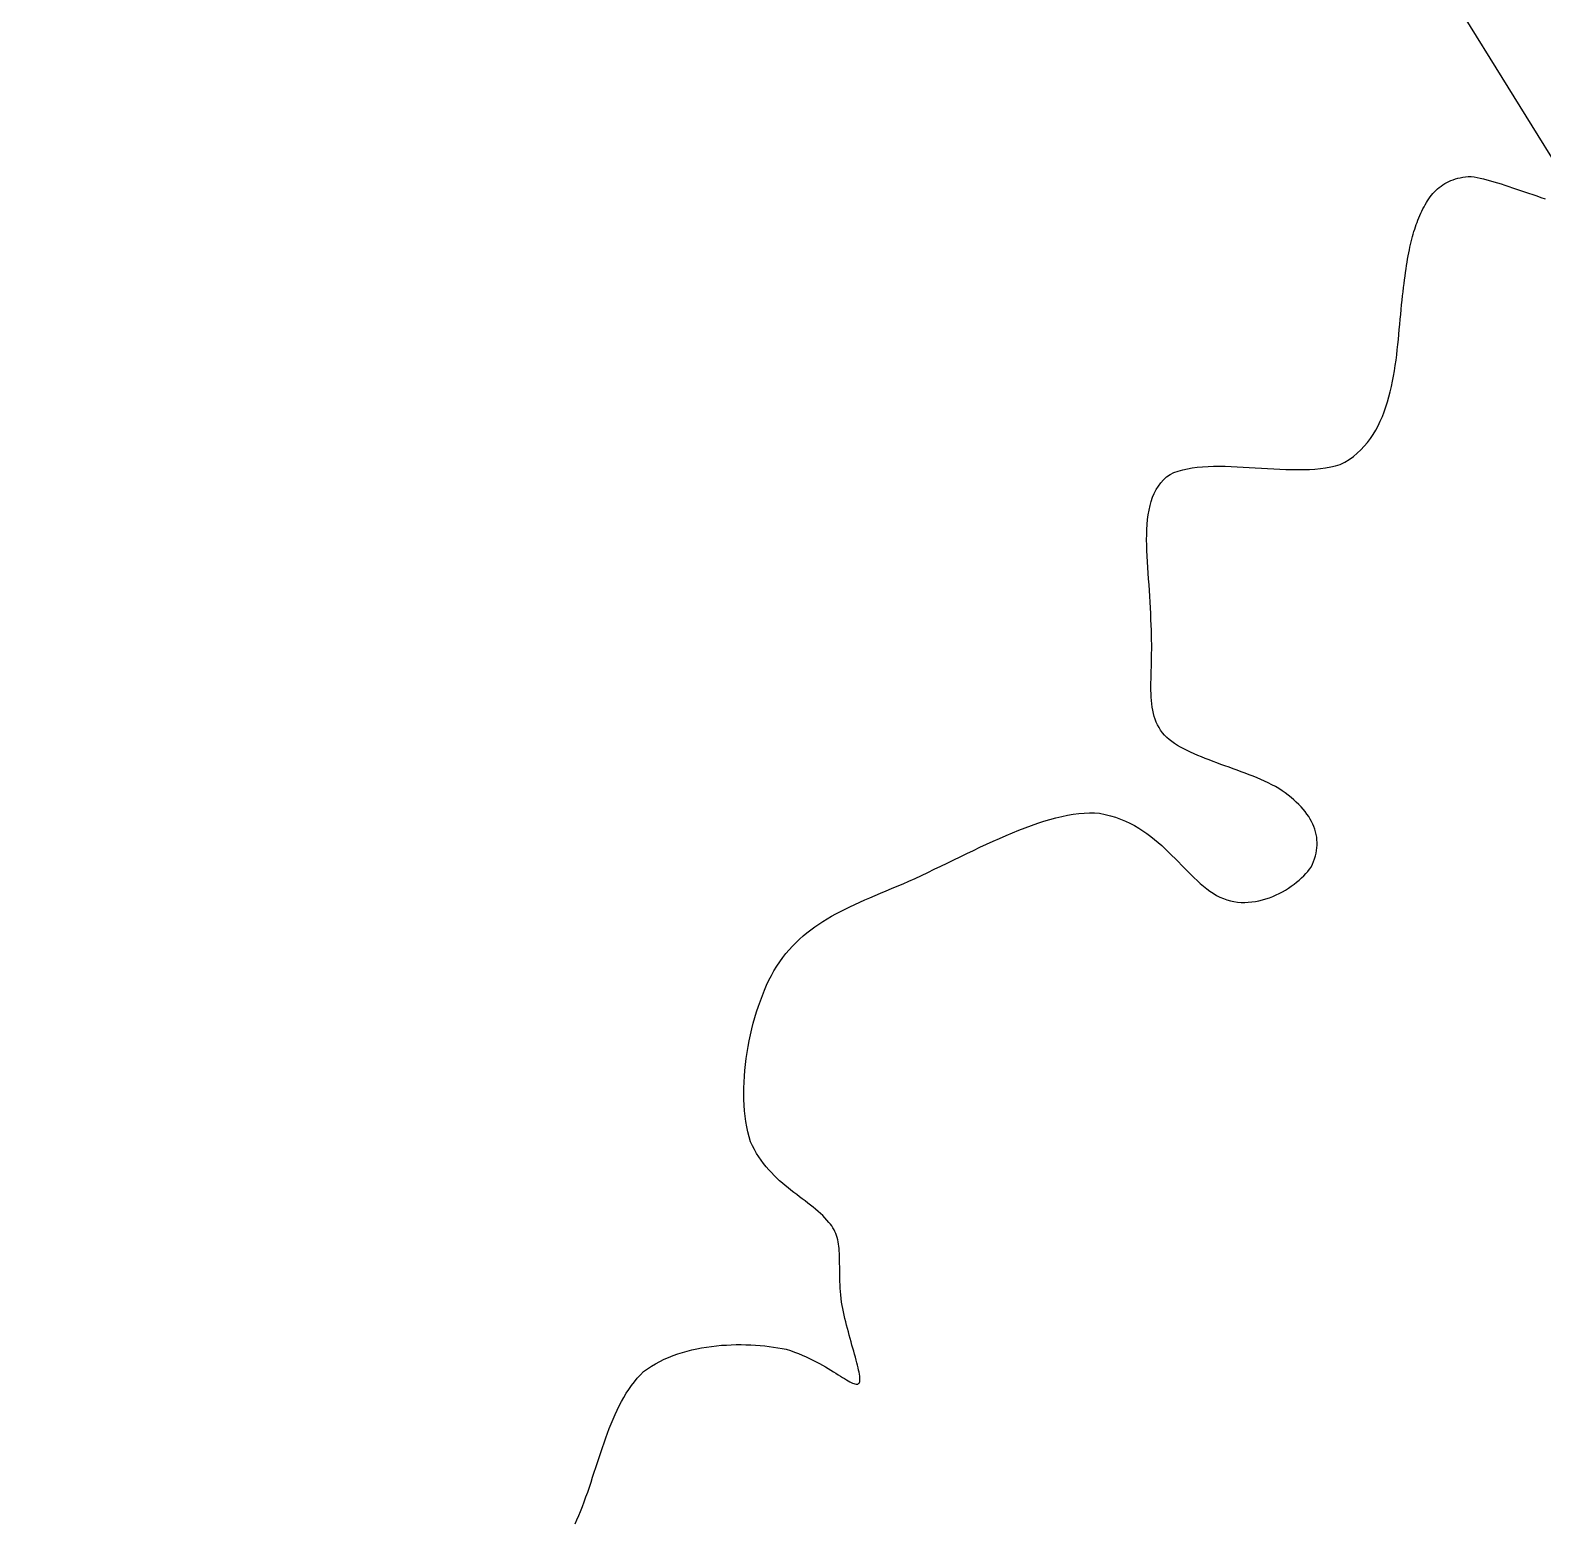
# Model space of a CAD drawing. Header units: metres. Extents: x 507606 to 508087, y 6966978 to 6967359.
# Drawn here: x 507895.45 to 507897.245, y 6967172.445 to 6967174.215 of the extents above; entities that cross this region are included whole.
import ezdxf

# ---------------------------------------------------------------- set-up
doc = ezdxf.new("R2010")
doc.units = ezdxf.units.M
doc.layers.add('mga2020DR_UNLINED', color=252, linetype='Continuous')
doc.layers.add('mga2020VEG_TREE', color=252, linetype='Continuous')

# ---------------------------------------------------------------- blocks, each defined once
blk = doc.blocks.new('BAC V TREE')
for p, q in [((-8.4388, 13.9701), (-8.425, 13.9797)), ((-8.425, 13.9797), (-8.4105, 13.9888)), ((-8.4105, 13.9888), (-8.3955, 13.9972)), ((-8.3955, 13.9972), (-8.3799, 14.005)), ((-8.3799, 14.005), (-8.3637, 14.0121)), ((-8.3637, 14.0121), (-8.3468, 14.0186)), ((-8.3468, 14.0186), (-8.3293, 14.0243)), ((-8.3293, 14.0243), (-8.3111, 14.0293)), ((-8.3111, 14.0293), (-8.2922, 14.0336)), ((-8.2922, 14.0336), (-8.2725, 14.0372)), ((-8.2725, 14.0372), (-8.2522, 14.04)), ((-8.2522, 14.04), (-8.231, 14.042)), ((-8.231, 14.042), (-8.2091, 14.0432)), ((-8.2091, 14.0432), (-8.1867, 14.0395)), ((-8.1867, 14.0395), (-8.1634, 14.0351)), ((-8.1634, 14.0351), (-8.1393, 14.0299)), ((-8.1393, 14.0299), (-8.1144, 14.024)), ((-8.1144, 14.024), (-8.0888, 14.0174)), ((-8.0888, 14.0174), (-8.0625, 14.0103)), ((-8.0625, 14.0103), (-8.0355, 14.0026)), ((-8.0355, 14.0026), (-8.008, 13.9944)), ((-8.008, 13.9944), (-7.9798, 13.9857)), ((-7.9798, 13.9857), (-7.9511, 13.9766)), ((-7.9511, 13.9766), (-7.922, 13.9671)), ((-8.5512, 13.8431), (-8.5418, 13.858)), ((-8.5418, 13.858), (-8.5321, 13.8725)), ((-8.5321, 13.8725), (-8.5219, 13.8865)), ((-8.5219, 13.8865), (-8.5114, 13.9)), ((-8.5114, 13.9), (-8.5005, 13.913)), ((-8.5005, 13.913), (-8.4891, 13.9255)), ((-8.4891, 13.9255), (-8.4773, 13.9375)), ((-8.4773, 13.9375), (-8.465, 13.9489)), ((-8.465, 13.9489), (-8.4522, 13.9598)), ((-8.4522, 13.9598), (-8.4388, 13.9701)), ((-7.922, 13.9671), (-7.8924, 13.9573)), ((-7.8924, 13.9573), (-7.8623, 13.9472)), ((-7.8623, 13.9472), (-7.832, 13.9369)), ((-7.832, 13.9369), (-7.8012, 13.9264)), ((-7.8012, 13.9264), (-7.7703, 13.9157)), ((-7.7703, 13.9157), (-7.739, 13.9049)), ((-7.739, 13.9049), (-7.7076, 13.8941)), ((-7.7076, 13.8941), (-7.676, 13.8832)), ((-7.676, 13.8832), (-7.6442, 13.8724)), ((-8.6089, 13.7274), (-8.6014, 13.745)), ((-8.6014, 13.745), (-8.5937, 13.7623)), ((-8.5937, 13.7623), (-8.5857, 13.7793)), ((-8.5857, 13.7793), (-8.5775, 13.7958)), ((-8.5775, 13.7958), (-8.5691, 13.812)), ((-8.5691, 13.812), (-8.5603, 13.8278)), ((-8.5603, 13.8278), (-8.5512, 13.8431)), ((-8.6459, 13.622), (-8.6403, 13.6402)), ((-8.6403, 13.6402), (-8.6345, 13.658)), ((-8.6345, 13.658), (-8.6286, 13.6754)), ((-8.6286, 13.6754), (-8.6225, 13.6926)), ((-8.6225, 13.6926), (-8.6162, 13.7095)), ((-8.6162, 13.7095), (-8.6089, 13.7274)), ((-8.6762, 13.5034), (-8.6715, 13.5245)), ((-8.6715, 13.5245), (-8.6667, 13.545)), ((-8.6667, 13.545), (-8.6617, 13.565)), ((-8.6617, 13.565), (-8.6566, 13.5844)), ((-8.6566, 13.5844), (-8.6513, 13.6034)), ((-8.6513, 13.6034), (-8.6459, 13.622)), ((-8.698, 13.3885), (-8.6939, 13.4128)), ((-8.6939, 13.4128), (-8.6896, 13.4365)), ((-8.6896, 13.4365), (-8.6852, 13.4595)), ((-8.6852, 13.4595), (-8.6808, 13.4818)), ((-8.6808, 13.4818), (-8.6762, 13.5034)), ((-8.7177, 13.2545), (-8.7139, 13.283)), ((-8.7139, 13.283), (-8.71, 13.3106)), ((-8.71, 13.3106), (-8.7061, 13.3374)), ((-8.7061, 13.3374), (-8.7021, 13.3633)), ((-8.7021, 13.3633), (-8.698, 13.3885)), ((-8.7325, 13.1309), (-8.7288, 13.1633)), ((-8.7288, 13.1633), (-8.7252, 13.1947)), ((-8.7252, 13.1947), (-8.7215, 13.2251)), ((-8.7215, 13.2251), (-8.7177, 13.2545)), ((-8.7433, 13.0272), (-8.7397, 13.0629)), ((-8.7397, 13.0629), (-8.7361, 13.0974)), ((-8.7361, 13.0974), (-8.7325, 13.1309)), ((-8.7541, 12.9132), (-8.7505, 12.9524)), ((-8.7505, 12.9524), (-8.7469, 12.9904)), ((-8.7469, 12.9904), (-8.7433, 13.0272)), ((-8.7647, 12.7988), (-8.761, 12.8375)), ((-8.761, 12.8375), (-8.7575, 12.8757)), ((-8.7575, 12.8757), (-8.7541, 12.9132)), ((-8.7776, 12.6801), (-8.7729, 12.72)), ((-8.7729, 12.72), (-8.7687, 12.7596)), ((-8.7687, 12.7596), (-8.7647, 12.7988)), ((-8.7946, 12.5596), (-8.7884, 12.5998)), ((-8.7884, 12.5998), (-8.7827, 12.64)), ((-8.7827, 12.64), (-8.7776, 12.6801)), ((-8.8173, 12.4395), (-8.809, 12.4793)), ((-8.809, 12.4793), (-8.8014, 12.5194)), ((-8.8014, 12.5194), (-8.7946, 12.5596)), ((-8.8476, 12.3223), (-8.8366, 12.3609)), ((-8.8366, 12.3609), (-8.8265, 12.4)), ((-8.8265, 12.4), (-8.8173, 12.4395)), ((-8.8872, 12.2104), (-8.8729, 12.2469)), ((-8.8729, 12.2469), (-8.8597, 12.2843)), ((-8.8597, 12.2843), (-8.8476, 12.3223)), ((-8.9378, 12.1061), (-8.9196, 12.1398)), ((-8.9196, 12.1398), (-8.9027, 12.1746)), ((-8.9027, 12.1746), (-8.8872, 12.2104)), ((-9.0253, 11.983), (-9.0011, 12.0118)), ((-9.0011, 12.0118), (-8.9784, 12.042)), ((-8.9784, 12.042), (-8.9574, 12.0734)), ((-8.9574, 12.0734), (-8.9378, 12.1061)), ((-9.1396, 11.8834), (-9.1083, 11.9058)), ((-9.1083, 11.9058), (-9.0788, 11.9299)), ((-9.0788, 11.9299), (-9.0512, 11.9557)), ((-9.0512, 11.9557), (-9.0253, 11.983)), ((-10.5078, 11.7683), (-10.4777, 11.7821)), ((-10.4777, 11.7821), (-10.4455, 11.7939)), ((-10.4455, 11.7939), (-10.4115, 11.8037)), ((-10.4115, 11.8037), (-10.3758, 11.8118)), ((-10.3758, 11.8118), (-10.3385, 11.8183)), ((-10.3385, 11.8183), (-10.2996, 11.8232)), ((-10.2996, 11.8232), (-10.2594, 11.8268)), ((-10.2594, 11.8268), (-10.218, 11.8291)), ((-10.218, 11.8291), (-10.1754, 11.8304)), ((-10.1754, 11.8304), (-10.1319, 11.8306)), ((-10.1319, 11.8306), (-10.0875, 11.83)), ((-10.0875, 11.83), (-10.0423, 11.8287)), ((-10.0423, 11.8287), (-9.9966, 11.8268)), ((-9.9966, 11.8268), (-9.9503, 11.8244)), ((-9.9503, 11.8244), (-9.9037, 11.8218)), ((-9.9037, 11.8218), (-9.8568, 11.8189)), ((-9.8568, 11.8189), (-9.8098, 11.816)), ((-9.8098, 11.816), (-9.7627, 11.8132)), ((-9.7627, 11.8132), (-9.7159, 11.8106)), ((-9.7159, 11.8106), (-9.6692, 11.8083)), ((-9.6692, 11.8083), (-9.623, 11.8066)), ((-9.623, 11.8066), (-9.5772, 11.8054)), ((-9.5772, 11.8054), (-9.532, 11.805)), ((-9.532, 11.805), (-9.4876, 11.8054)), ((-9.4876, 11.8054), (-9.4441, 11.8069)), ((-9.4441, 11.8069), (-9.4016, 11.8095)), ((-9.4016, 11.8095), (-9.3601, 11.8133)), ((-9.3601, 11.8133), (-9.32, 11.8186)), ((-9.32, 11.8186), (-9.2811, 11.8254)), ((-9.2811, 11.8254), (-9.2438, 11.8339)), ((-9.2438, 11.8339), (-9.2081, 11.8442)), ((-9.2081, 11.8442), (-9.1729, 11.8628)), ((-9.1729, 11.8628), (-9.1396, 11.8834)), ((-10.6135, 11.6522), (-10.5969, 11.6789)), ((-10.5969, 11.6789), (-10.5781, 11.704)), ((-10.5781, 11.704), (-10.5571, 11.7273)), ((-10.5571, 11.7273), (-10.5337, 11.7487)), ((-10.5337, 11.7487), (-10.5078, 11.7683)), ((-10.6609, 11.5299), (-10.6517, 11.5626)), ((-10.6517, 11.5626), (-10.6409, 11.594)), ((-10.6409, 11.594), (-10.6282, 11.6238)), ((-10.6282, 11.6238), (-10.6135, 11.6522)), ((-10.6793, 11.4243), (-10.6746, 11.4607)), ((-10.6746, 11.4607), (-10.6685, 11.4959)), ((-10.6685, 11.4959), (-10.6609, 11.5299)), ((-10.6863, 11.3091), (-10.685, 11.3484)), ((-10.685, 11.3484), (-10.6827, 11.3869)), ((-10.6827, 11.3869), (-10.6793, 11.4243)), ((-10.6866, 11.2689), (-10.6863, 11.3091)), ((-10.6861, 11.228), (-10.6866, 11.2689)), ((-10.6848, 11.1863), (-10.6861, 11.228)), ((-10.683, 11.1441), (-10.6848, 11.1863)), ((-10.6806, 11.1013), (-10.683, 11.1441)), ((-10.6779, 11.0581), (-10.6806, 11.1013)), ((-10.6748, 11.0145), (-10.6779, 11.0581)), ((-10.6716, 10.9706), (-10.6748, 11.0145)), ((-10.6684, 10.9264), (-10.6716, 10.9706)), ((-10.6651, 10.8822), (-10.6684, 10.9264)), ((-10.6621, 10.8378), (-10.6651, 10.8822)), ((-10.6593, 10.7935), (-10.6621, 10.8378)), ((-10.6568, 10.7492), (-10.6593, 10.7935)), ((-10.6549, 10.7051), (-10.6568, 10.7492)), ((-10.6535, 10.6612), (-10.6549, 10.7051)), ((-10.6529, 10.6177), (-10.6535, 10.6612)), ((-10.6507, 10.5792), (-10.6529, 10.6177)), ((-10.6492, 10.5416), (-10.6507, 10.5792)), ((-10.6483, 10.5047), (-10.6492, 10.5416)), ((-10.6489, 10.3651), (-10.6483, 10.3989)), ((-10.6479, 10.4687), (-10.6483, 10.5047)), ((-10.6483, 10.3989), (-10.6479, 10.4334)), ((-10.6479, 10.4334), (-10.6479, 10.4687)), ((-10.6515, 10.2683), (-10.6506, 10.2998)), ((-10.6506, 10.2998), (-10.6497, 10.3321)), ((-10.6497, 10.3321), (-10.6489, 10.3651)), ((-10.6538, 10.1494), (-10.6536, 10.178)), ((-10.6536, 10.178), (-10.6531, 10.2074)), ((-10.6531, 10.2074), (-10.6524, 10.2375)), ((-10.6524, 10.2375), (-10.6515, 10.2683)), ((-10.6536, 10.1213), (-10.6538, 10.1494)), ((-10.653, 10.094), (-10.6536, 10.1213)), ((-10.6518, 10.0674), (-10.653, 10.094)), ((-10.65, 10.0414), (-10.6518, 10.0674)), ((-10.6474, 10.016), (-10.65, 10.0414)), ((-10.6441, 9.9913), (-10.6474, 10.016)), ((-10.6399, 9.9672), (-10.6441, 9.9913)), ((-10.6348, 9.9437), (-10.6399, 9.9672)), ((-10.6287, 9.9208), (-10.6348, 9.9437)), ((-10.6214, 9.8986), (-10.6287, 9.9208)), ((-10.6129, 9.8769), (-10.6214, 9.8986)), ((-10.6032, 9.8558), (-10.6129, 9.8769)), ((-10.5921, 9.8353), (-10.6032, 9.8558)), ((-10.5796, 9.8154), (-10.5921, 9.8353)), ((-10.5656, 9.796), (-10.5796, 9.8154)), ((-10.55, 9.7771), (-10.5656, 9.796)), ((-10.5327, 9.7588), (-10.55, 9.7771)), ((-10.5141, 9.7431), (-10.5327, 9.7588)), ((-10.4942, 9.728), (-10.5141, 9.7431)), ((-10.473, 9.7134), (-10.4942, 9.728)), ((-10.4507, 9.6993), (-10.473, 9.7134)), ((-10.4273, 9.6857), (-10.4507, 9.6993)), ((-10.4029, 9.6724), (-10.4273, 9.6857)), ((-10.3776, 9.6595), (-10.4029, 9.6724)), ((-10.3514, 9.647), (-10.3776, 9.6595)), ((-10.3244, 9.6348), (-10.3514, 9.647)), ((-10.2966, 9.6228), (-10.3244, 9.6348)), ((-10.2683, 9.611), (-10.2966, 9.6228)), ((-10.2393, 9.5995), (-10.2683, 9.611)), ((-10.2099, 9.5881), (-10.2393, 9.5995)), ((-10.18, 9.5768), (-10.2099, 9.5881)), ((-10.1498, 9.5657), (-10.18, 9.5768)), ((-10.1193, 9.5546), (-10.1498, 9.5657)), ((-10.0886, 9.5435), (-10.1193, 9.5546)), ((-10.0578, 9.5323), (-10.0886, 9.5435)), ((-10.0268, 9.5212), (-10.0578, 9.5323)), ((-9.9959, 9.5099), (-10.0268, 9.5212)), ((-9.9651, 9.4986), (-9.9959, 9.5099)), ((-9.9344, 9.487), (-9.9651, 9.4986)), ((-9.904, 9.4753), (-9.9344, 9.487)), ((-9.8739, 9.4633), (-9.904, 9.4753)), ((-9.8441, 9.4511), (-9.8739, 9.4633)), ((-9.8148, 9.4386), (-9.8441, 9.4511)), ((-9.7859, 9.4258), (-9.8148, 9.4386)), ((-9.7577, 9.4125), (-9.7859, 9.4258)), ((-9.7302, 9.3989), (-9.7577, 9.4125)), ((-9.7033, 9.3849), (-9.7302, 9.3989)), ((-9.6773, 9.3703), (-9.7033, 9.3849)), ((-9.6524, 9.3535), (-9.6773, 9.3703)), ((-9.6286, 9.3364), (-9.6524, 9.3535)), ((-9.6058, 9.3192), (-9.6286, 9.3364)), ((-9.5841, 9.3018), (-9.6058, 9.3192)), ((-9.5634, 9.2841), (-9.5841, 9.3018)), ((-9.5439, 9.2663), (-9.5634, 9.2841)), ((-9.5254, 9.2483), (-9.5439, 9.2663)), ((-9.508, 9.2302), (-9.5254, 9.2483)), ((-11.4713, 9.1201), (-11.425, 9.134)), ((-11.425, 9.134), (-11.3794, 9.1465)), ((-11.3794, 9.1465), (-11.3345, 9.1573)), ((-11.3345, 9.1573), (-11.2904, 9.1665)), ((-11.2904, 9.1665), (-11.2471, 9.1739)), ((-11.2471, 9.1739), (-11.2048, 9.1794)), ((-11.2048, 9.1794), (-11.1634, 9.183)), ((-11.1634, 9.183), (-11.123, 9.1844)), ((-11.123, 9.1844), (-11.0837, 9.1837)), ((-11.0837, 9.1837), (-11.0455, 9.1807)), ((-11.0455, 9.1807), (-11.0032, 9.1726)), ((-11.0032, 9.1726), (-10.9625, 9.1625)), ((-10.9625, 9.1625), (-10.9232, 9.1507)), ((-10.9232, 9.1507), (-10.8855, 9.1371)), ((-10.8855, 9.1371), (-10.8491, 9.122)), ((-10.8491, 9.122), (-10.814, 9.1055)), ((-9.4918, 9.2118), (-9.508, 9.2302)), ((-9.4766, 9.1933), (-9.4918, 9.2118)), ((-9.4626, 9.1746), (-9.4766, 9.1933)), ((-9.4497, 9.1558), (-9.4626, 9.1746)), ((-9.438, 9.1367), (-9.4497, 9.1558)), ((-9.4274, 9.1176), (-9.438, 9.1367)), ((-11.8097, 8.9895), (-11.7602, 9.011)), ((-11.7602, 9.011), (-11.711, 9.0317)), ((-11.711, 9.0317), (-11.6622, 9.0516)), ((-11.6622, 9.0516), (-11.6137, 9.0704)), ((-11.6137, 9.0704), (-11.5657, 9.0882)), ((-11.5657, 9.0882), (-11.5182, 9.1048)), ((-11.5182, 9.1048), (-11.4713, 9.1201)), ((-10.814, 9.1055), (-10.7801, 9.0876)), ((-10.7801, 9.0876), (-10.7475, 9.0684)), ((-10.7475, 9.0684), (-10.7159, 9.0482)), ((-10.7159, 9.0482), (-10.6853, 9.0269)), ((-10.6853, 9.0269), (-10.6557, 9.0048)), ((-9.418, 9.0982), (-9.4274, 9.1176)), ((-9.4097, 9.0788), (-9.418, 9.0982)), ((-9.4026, 9.0591), (-9.4097, 9.0788)), ((-9.3967, 9.0394), (-9.4026, 9.0591)), ((-9.392, 9.0194), (-9.3967, 9.0394)), ((-9.3885, 8.9994), (-9.392, 9.0194)), ((-12.0594, 8.8737), (-12.0093, 8.8976)), ((-12.0093, 8.8976), (-11.9593, 8.9213)), ((-11.9593, 8.9213), (-11.9093, 8.9445)), ((-11.9093, 8.9445), (-11.8594, 8.9673)), ((-11.8594, 8.9673), (-11.8097, 8.9895)), ((-10.6557, 9.0048), (-10.6269, 8.9819)), ((-10.6269, 8.9819), (-10.599, 8.9583)), ((-10.599, 8.9583), (-10.5718, 8.9342)), ((-10.5718, 8.9342), (-10.5452, 8.9097)), ((-10.5452, 8.9097), (-10.5193, 8.8849)), ((-9.3932, 8.8763), (-9.3893, 8.8971)), ((-9.3893, 8.8971), (-9.3867, 8.9178)), ((-9.3862, 8.9792), (-9.3885, 8.9994)), ((-9.3867, 8.9178), (-9.3853, 8.9384)), ((-9.3852, 8.9589), (-9.3862, 8.9792)), ((-9.3853, 8.9384), (-9.3852, 8.9589)), ((-12.3078, 8.7532), (-12.2585, 8.7771)), ((-12.2585, 8.7771), (-12.209, 8.8011)), ((-12.209, 8.8011), (-12.1593, 8.8253)), ((-12.1593, 8.8253), (-12.1094, 8.8495)), ((-12.1094, 8.8495), (-12.0594, 8.8737)), ((-10.5193, 8.8849), (-10.4939, 8.8599)), ((-10.4939, 8.8599), (-10.4689, 8.8348)), ((-10.4689, 8.8348), (-10.4443, 8.8098)), ((-10.4443, 8.8098), (-10.42, 8.7849)), ((-10.42, 8.7849), (-10.396, 8.7603)), ((-9.4317, 8.7706), (-9.4214, 8.792)), ((-9.4214, 8.792), (-9.4124, 8.8132)), ((-9.4124, 8.8132), (-9.4048, 8.8344)), ((-9.4048, 8.8344), (-9.3983, 8.8554)), ((-9.3983, 8.8554), (-9.3932, 8.8763)), ((-12.5459, 8.6429), (-12.5008, 8.6619)), ((-12.5008, 8.6619), (-12.4533, 8.6839)), ((-12.4533, 8.6839), (-12.4052, 8.7065)), ((-12.4052, 8.7065), (-12.3567, 8.7296)), ((-12.3567, 8.7296), (-12.3078, 8.7532)), ((-10.396, 8.7603), (-10.3721, 8.736)), ((-10.3721, 8.736), (-10.3483, 8.7123)), ((-10.3483, 8.7123), (-10.3245, 8.6892)), ((-10.3245, 8.6892), (-10.3007, 8.6668)), ((-10.3007, 8.6668), (-10.2768, 8.6453)), ((-9.5416, 8.6546), (-9.5225, 8.6706)), ((-9.5225, 8.6706), (-9.5045, 8.6869)), ((-9.5045, 8.6869), (-9.4875, 8.7035)), ((-9.4875, 8.7035), (-9.4717, 8.7202)), ((-9.4717, 8.7202), (-9.4571, 8.737)), ((-9.4571, 8.737), (-9.4437, 8.7538)), ((-9.4437, 8.7538), (-9.4317, 8.7706)), ((-12.7992, 8.5365), (-12.759, 8.5536)), ((-12.759, 8.5536), (-12.718, 8.571)), ((-12.718, 8.571), (-12.6762, 8.5885)), ((-12.6762, 8.5885), (-12.6336, 8.6062)), ((-12.6336, 8.6062), (-12.5901, 8.6243)), ((-12.5901, 8.6243), (-12.5459, 8.6429)), ((-10.2768, 8.6453), (-10.2526, 8.6247)), ((-10.2526, 8.6247), (-10.2282, 8.6052)), ((-10.2282, 8.6052), (-10.2035, 8.5869)), ((-10.2035, 8.5869), (-10.1784, 8.5699)), ((-10.1784, 8.5699), (-10.1528, 8.5543)), ((-10.1528, 8.5543), (-10.1269, 8.5408)), ((-9.7498, 8.5365), (-9.7242, 8.5465)), ((-9.7242, 8.5465), (-9.699, 8.5573)), ((-9.699, 8.5573), (-9.6744, 8.5691)), ((-9.6744, 8.5691), (-9.6504, 8.5818)), ((-9.6504, 8.5818), (-9.6271, 8.5951)), ((-9.6271, 8.5951), (-9.6045, 8.6092)), ((-9.6045, 8.6092), (-9.5827, 8.6238)), ((-9.5827, 8.6238), (-9.5617, 8.639)), ((-9.5617, 8.639), (-9.5416, 8.6546)), ((-13.0585, 8.4137), (-13.0238, 8.432)), ((-13.0238, 8.432), (-12.9883, 8.4499)), ((-12.9883, 8.4499), (-12.9521, 8.4675)), ((-12.9521, 8.4675), (-12.915, 8.4849)), ((-12.915, 8.4849), (-12.8772, 8.5022)), ((-12.8772, 8.5022), (-12.8386, 8.5193)), ((-12.8386, 8.5193), (-12.7992, 8.5365)), ((-10.1269, 8.5408), (-10.1007, 8.5294)), ((-10.1007, 8.5294), (-10.0741, 8.52)), ((-10.0741, 8.52), (-10.0473, 8.5126)), ((-10.0473, 8.5126), (-10.0202, 8.5069)), ((-10.0202, 8.5069), (-9.9929, 8.5031)), ((-9.9929, 8.5031), (-9.9655, 8.501)), ((-9.9655, 8.501), (-9.9381, 8.5005)), ((-9.9381, 8.5005), (-9.9107, 8.5015)), ((-9.9107, 8.5015), (-9.8834, 8.5041)), ((-9.8834, 8.5041), (-9.8562, 8.508)), ((-9.8562, 8.508), (-9.8291, 8.5133)), ((-9.8291, 8.5133), (-9.8024, 8.5199)), ((-9.8024, 8.5199), (-9.7759, 8.5277)), ((-9.7759, 8.5277), (-9.7498, 8.5365)), ((-13.2505, 8.2922), (-13.2204, 8.3142)), ((-13.2204, 8.3142), (-13.1895, 8.3354)), ((-13.1895, 8.3354), (-13.1579, 8.3559)), ((-13.1579, 8.3559), (-13.1255, 8.3757)), ((-13.1255, 8.3757), (-13.0924, 8.395)), ((-13.0924, 8.395), (-13.0585, 8.4137)), ((-13.3634, 8.1948), (-13.3363, 8.2207)), ((-13.3363, 8.2207), (-13.3084, 8.2455)), ((-13.3084, 8.2455), (-13.2798, 8.2693)), ((-13.2798, 8.2693), (-13.2505, 8.2922)), ((-13.4646, 8.079), (-13.4404, 8.1099)), ((-13.4404, 8.1099), (-13.4155, 8.1395)), ((-13.4155, 8.1395), (-13.3898, 8.1677)), ((-13.3898, 8.1677), (-13.3634, 8.1948)), ((-13.5517, 7.9422), (-13.5328, 7.9773)), ((-13.5328, 7.9773), (-13.5108, 8.0128)), ((-13.5108, 8.0128), (-13.488, 8.0466)), ((-13.488, 8.0466), (-13.4646, 8.079)), ((-13.6043, 7.8294), (-13.5875, 7.8682)), ((-13.5875, 7.8682), (-13.5699, 7.9058)), ((-13.5699, 7.9058), (-13.5517, 7.9422)), ((-13.6503, 7.7074), (-13.6357, 7.749)), ((-13.6357, 7.749), (-13.6204, 7.7897)), ((-13.6204, 7.7897), (-13.6043, 7.8294)), ((-13.6892, 7.5785), (-13.6771, 7.6221)), ((-13.6771, 7.6221), (-13.6641, 7.6651)), ((-13.6641, 7.6651), (-13.6503, 7.7074)), ((-13.7108, 7.4898), (-13.7004, 7.5344)), ((-13.7004, 7.5344), (-13.6892, 7.5785)), ((-13.7365, 7.3544), (-13.7289, 7.3998)), ((-13.7289, 7.3998), (-13.7203, 7.4449)), ((-13.7203, 7.4449), (-13.7108, 7.4898)), ((-13.7487, 7.2635), (-13.7431, 7.309)), ((-13.7431, 7.309), (-13.7365, 7.3544)), ((-13.7595, 7.128), (-13.7569, 7.173)), ((-13.7569, 7.173), (-13.7534, 7.2182)), ((-13.7534, 7.2182), (-13.7487, 7.2635)), ((-13.7613, 7.0391), (-13.7609, 7.0833)), ((-13.7609, 7.0833), (-13.7595, 7.128)), ((-13.7605, 6.9954), (-13.7613, 7.0391)), ((-13.7586, 6.9522), (-13.7605, 6.9954)), ((-13.7555, 6.9097), (-13.7586, 6.9522)), ((-13.7512, 6.868), (-13.7555, 6.9097)), ((-13.7457, 6.8271), (-13.7512, 6.868)), ((-13.739, 6.7871), (-13.7457, 6.8271)), ((-13.731, 6.7481), (-13.739, 6.7871)), ((-13.7218, 6.7102), (-13.731, 6.7481)), ((-13.7112, 6.6735), (-13.7218, 6.7102)), ((-13.6965, 6.6425), (-13.7112, 6.6735)), ((-13.6809, 6.6129), (-13.6965, 6.6425)), ((-13.6644, 6.5845), (-13.6809, 6.6129)), ((-13.6472, 6.5573), (-13.6644, 6.5845)), ((-13.6292, 6.5313), (-13.6472, 6.5573)), ((-13.6106, 6.5063), (-13.6292, 6.5313)), ((-13.5914, 6.4824), (-13.6106, 6.5063)), ((-13.5716, 6.4594), (-13.5914, 6.4824)), ((-13.5514, 6.4374), (-13.5716, 6.4594)), ((-13.5307, 6.4161), (-13.5514, 6.4374)), ((-13.5097, 6.3957), (-13.5307, 6.4161)), ((-13.4884, 6.376), (-13.5097, 6.3957)), ((-13.4669, 6.3569), (-13.4884, 6.376)), ((-13.4453, 6.3385), (-13.4669, 6.3569)), ((-13.4235, 6.3205), (-13.4453, 6.3385)), ((-13.4017, 6.3031), (-13.4235, 6.3205)), ((-13.3799, 6.2861), (-13.4017, 6.3031)), ((-13.3582, 6.2694), (-13.3799, 6.2861)), ((-13.3367, 6.253), (-13.3582, 6.2694)), ((-13.3154, 6.2369), (-13.3367, 6.253)), ((-13.2943, 6.2209), (-13.3154, 6.2369)), ((-13.2736, 6.205), (-13.2943, 6.2209)), ((-13.2533, 6.1892), (-13.2736, 6.205)), ((-13.2334, 6.1734), (-13.2533, 6.1892)), ((-13.2141, 6.1576), (-13.2334, 6.1734)), ((-13.1954, 6.1416), (-13.2141, 6.1576)), ((-13.1773, 6.1254), (-13.1954, 6.1416)), ((-13.1599, 6.1089), (-13.1773, 6.1254)), ((-13.1433, 6.0922), (-13.1599, 6.1089)), ((-13.1275, 6.0751), (-13.1433, 6.0922)), ((-13.1126, 6.0575), (-13.1275, 6.0751)), ((-13.1012, 6.0439), (-13.1126, 6.0575)), ((-13.0909, 6.0301), (-13.1012, 6.0439)), ((-13.0816, 6.0161), (-13.0909, 6.0301)), ((-13.0734, 6.0018), (-13.0816, 6.0161)), ((-13.0661, 5.9871), (-13.0734, 6.0018)), ((-13.0596, 5.9722), (-13.0661, 5.9871)), ((-13.0541, 5.9569), (-13.0596, 5.9722)), ((-13.0492, 5.9413), (-13.0541, 5.9569)), ((-13.0451, 5.9253), (-13.0492, 5.9413)), ((-13.0417, 5.909), (-13.0451, 5.9253)), ((-13.0388, 5.8923), (-13.0417, 5.909)), ((-13.0365, 5.8751), (-13.0388, 5.8923)), ((-13.0347, 5.8575), (-13.0365, 5.8751)), ((-13.0332, 5.8395), (-13.0347, 5.8575)), ((-13.0322, 5.821), (-13.0332, 5.8395)), ((-13.0314, 5.802), (-13.0322, 5.821)), ((-13.0309, 5.7825), (-13.0314, 5.802)), ((-13.0305, 5.7625), (-13.0309, 5.7825)), ((-13.0303, 5.742), (-13.0305, 5.7625)), ((-13.0301, 5.7209), (-13.0303, 5.742)), ((-13.03, 5.6992), (-13.0301, 5.7209)), ((-13.0298, 5.677), (-13.03, 5.6992)), ((-13.0294, 5.6542), (-13.0298, 5.677)), ((-13.029, 5.6307), (-13.0294, 5.6542)), ((-13.0282, 5.6066), (-13.029, 5.6307)), ((-13.0272, 5.5818), (-13.0282, 5.6066)), ((-13.0259, 5.5564), (-13.0272, 5.5818)), ((-13.0241, 5.5303), (-13.0259, 5.5564)), ((-13.0219, 5.5035), (-13.0241, 5.5303)), ((-13.0191, 5.476), (-13.0219, 5.5035)), ((-13.0158, 5.4477), (-13.0191, 5.476)), ((-13.0116, 5.4237), (-13.0158, 5.4477)), ((-13.0069, 5.3992), (-13.0116, 5.4237)), ((-13.0018, 5.3744), (-13.0069, 5.3992)), ((-12.9962, 5.3492), (-13.0018, 5.3744)), ((-12.9903, 5.3238), (-12.9962, 5.3492)), ((-12.984, 5.2982), (-12.9903, 5.3238)), ((-12.9776, 5.2726), (-12.984, 5.2982)), ((-12.9709, 5.2469), (-12.9776, 5.2726)), ((-12.964, 5.2213), (-12.9709, 5.2469)), ((-12.9571, 5.1959), (-12.964, 5.2213)), ((-12.9501, 5.1707), (-12.9571, 5.1959)), ((-14.1947, 5.075), (-14.158, 5.0842)), ((-14.158, 5.0842), (-14.121, 5.0924)), ((-14.121, 5.0924), (-14.0837, 5.0996)), ((-14.0837, 5.0996), (-14.0462, 5.1058)), ((-14.0462, 5.1058), (-14.0085, 5.1111)), ((-14.0085, 5.1111), (-13.9707, 5.1154)), ((-13.9707, 5.1154), (-13.9329, 5.1188)), ((-13.9329, 5.1188), (-13.8951, 5.1213)), ((-13.8951, 5.1213), (-13.8574, 5.1231)), ((-13.8574, 5.1231), (-13.8199, 5.124)), ((-13.8199, 5.124), (-13.7827, 5.1241)), ((-13.7827, 5.1241), (-13.7457, 5.1235)), ((-13.7457, 5.1235), (-13.7091, 5.1222)), ((-13.7091, 5.1222), (-13.673, 5.1202)), ((-13.673, 5.1202), (-13.6373, 5.1175)), ((-13.6373, 5.1175), (-13.6023, 5.1142)), ((-13.6023, 5.1142), (-13.5678, 5.1103)), ((-13.5678, 5.1103), (-13.5341, 5.1059)), ((-13.5341, 5.1059), (-13.5011, 5.1009)), ((-13.5011, 5.1009), (-13.469, 5.0954)), ((-13.469, 5.0954), (-13.4377, 5.0895)), ((-13.4377, 5.0895), (-13.4056, 5.0787)), ((-12.9432, 5.1458), (-12.9501, 5.1707)), ((-12.9363, 5.1212), (-12.9432, 5.1458)), ((-12.9295, 5.0971), (-12.9363, 5.1212)), ((-12.9228, 5.0735), (-12.9295, 5.0971)), ((-14.4671, 4.9596), (-14.4357, 4.9783)), ((-14.4357, 4.9783), (-14.4034, 4.9958)), ((-14.4034, 4.9958), (-14.3703, 5.0119)), ((-14.3703, 5.0119), (-14.3364, 5.0269)), ((-14.3364, 5.0269), (-14.3018, 5.0406)), ((-14.3018, 5.0406), (-14.2667, 5.0532)), ((-14.2667, 5.0532), (-14.2309, 5.0646)), ((-14.2309, 5.0646), (-14.1947, 5.075)), ((-13.4056, 5.0787), (-13.3745, 5.0674)), ((-13.3745, 5.0674), (-13.3444, 5.0556)), ((-13.3444, 5.0556), (-13.3153, 5.0435)), ((-13.3153, 5.0435), (-13.2871, 5.031)), ((-13.2871, 5.031), (-13.26, 5.0184)), ((-13.26, 5.0184), (-13.2338, 5.0055)), ((-13.2338, 5.0055), (-13.2085, 4.9926)), ((-13.2085, 4.9926), (-13.1843, 4.9797)), ((-13.1843, 4.9797), (-13.161, 4.9668)), ((-13.161, 4.9668), (-13.1386, 4.954)), ((-12.9164, 5.0505), (-12.9228, 5.0735)), ((-12.9103, 5.0283), (-12.9164, 5.0505)), ((-12.9045, 5.0067), (-12.9103, 5.0283)), ((-12.899, 4.986), (-12.9045, 5.0067)), ((-12.894, 4.9662), (-12.899, 4.986)), ((-12.8895, 4.9474), (-12.894, 4.9662)), ((-14.5975, 4.84), (-14.5751, 4.8672)), ((-14.5751, 4.8672), (-14.5516, 4.8932)), ((-14.5516, 4.8932), (-14.5269, 4.9182)), ((-14.5269, 4.9182), (-14.4975, 4.9396)), ((-14.4975, 4.9396), (-14.4671, 4.9596)), ((-13.1386, 4.954), (-13.1172, 4.9414)), ((-13.1172, 4.9414), (-13.0967, 4.929)), ((-13.0967, 4.929), (-13.0771, 4.917)), ((-13.0771, 4.917), (-13.0585, 4.9054)), ((-13.0585, 4.9054), (-13.0408, 4.8942)), ((-13.0408, 4.8942), (-13.024, 4.8836)), ((-13.024, 4.8836), (-13.0081, 4.8736)), ((-13.0081, 4.8736), (-12.9932, 4.8643)), ((-12.9932, 4.8643), (-12.9791, 4.8557)), ((-12.9791, 4.8557), (-12.9659, 4.8479)), ((-12.8855, 4.9297), (-12.8895, 4.9474)), ((-12.8821, 4.913), (-12.8855, 4.9297)), ((-12.8793, 4.8977), (-12.8821, 4.913)), ((-12.8772, 4.8835), (-12.8793, 4.8977)), ((-12.8758, 4.8708), (-12.8772, 4.8835)), ((-12.8767, 4.8416), (-12.8755, 4.8497)), ((-12.8753, 4.8595), (-12.8758, 4.8708)), ((-12.8755, 4.8497), (-12.8753, 4.8595)), ((-14.6777, 4.7215), (-14.659, 4.7525)), ((-14.659, 4.7525), (-14.6394, 4.7826)), ((-14.6394, 4.7826), (-14.619, 4.8118)), ((-14.619, 4.8118), (-14.5975, 4.84)), ((-12.9659, 4.8479), (-12.9536, 4.841)), ((-12.9536, 4.841), (-12.9422, 4.8351)), ((-12.9422, 4.8351), (-12.9317, 4.8302)), ((-12.9317, 4.8302), (-12.922, 4.8263)), ((-12.922, 4.8263), (-12.9132, 4.8237)), ((-12.9132, 4.8237), (-12.9053, 4.8223)), ((-12.9053, 4.8223), (-12.8982, 4.8221)), ((-12.8982, 4.8221), (-12.8919, 4.8234)), ((-12.8919, 4.8234), (-12.8866, 4.8261)), ((-12.8866, 4.8261), (-12.882, 4.8303)), ((-12.882, 4.8303), (-12.8789, 4.8351)), ((-12.8789, 4.8351), (-12.8767, 4.8416)), ((-14.7448, 4.5899), (-14.7291, 4.6238)), ((-14.7291, 4.6238), (-14.7126, 4.6571)), ((-14.7126, 4.6571), (-14.6955, 4.6897)), ((-14.6955, 4.6897), (-14.6777, 4.7215)), ((-14.7889, 4.4845), (-14.7747, 4.5201)), ((-14.7747, 4.5201), (-14.76, 4.5553)), ((-14.76, 4.5553), (-14.7448, 4.5899)), ((-14.829, 4.375), (-14.816, 4.4119)), ((-14.816, 4.4119), (-14.8026, 4.4484)), ((-14.8026, 4.4484), (-14.7889, 4.4845)), ((-14.8668, 4.2628), (-14.8544, 4.3004)), ((-14.8544, 4.3004), (-14.8418, 4.3378)), ((-14.8418, 4.3378), (-14.829, 4.375)), ((-14.9036, 4.1493), (-14.8913, 4.1872)), ((-14.8913, 4.1872), (-14.8791, 4.225)), ((-14.8791, 4.225), (-14.8668, 4.2628)), ((-14.941, 4.0358), (-14.9284, 4.0736)), ((-14.9284, 4.0736), (-14.9159, 4.1114)), ((-14.9159, 4.1114), (-14.9036, 4.1493)), ((-14.9803, 3.9239), (-14.9669, 3.961)), ((-14.9669, 3.961), (-14.9538, 3.9983)), ((-14.9538, 3.9983), (-14.941, 4.0358)), ((-15.0361, 3.7871), (-15.0221, 3.8187)), ((-15.0221, 3.8187), (-15.0084, 3.8509)), ((-15.0084, 3.8509), (-14.9941, 3.8872)), ((-14.9941, 3.8872), (-14.9803, 3.9239)), ((-15.0503, 3.756), (-15.0361, 3.7871))]:
    blk.add_line(p, q)
blk = doc.blocks.new('XE_SURVEY')
at = {"layer": 'mga2020DR_UNLINED'}
blk.add_polyline3d([(507890.6991, 6967200.5784, 5.3095), (507917.0056, 6967158.5361, 4.9247), (507917.0056, 6967158.5361, 4.9247), (507919.1786, 6967155.6551, 5.2167), (507918.4585, 6967152.3996, 5.0857), (507916.7436, 6967150.4757, 5.0478), (507914.1248, 6967149.5917, 5.1406), (507910.8669, 6967152.9771, 4.9437), (507908.1175, 6967156.5123, 5.0083), (507905.2456, 6967161.0117, 5.0172), (507902.2408, 6967166.0224, 4.9259), (507891.2965, 6967183.6766, 5.032), (507882.5668, 6967198.5479, 5.0826), (507872.8027, 6967214.6146, 5.104), (507866.3706, 6967225.1018, 4.915), (507858.6914, 6967237.5078, 5.0093), (507849.5586, 6967251.6025, 5.1308), (507842.9819, 6967261.7158, 5.1781), (507840.465, 6967268.6714, 4.7001)], dxfattribs=at)
at = {"layer": 'mga2020VEG_TREE', "xscale": 0.1554417355589352, "yscale": 0.1554417355589352, "zscale": 0.1554417355589352, "rotation": 0.001583333339407246}
blk.add_blockref('BAC V TREE', (507898.4362, 6967171.8585, 4.9482), dxfattribs=at)

msp = doc.modelspace()

# ---------------------------------------------------------------- block references
msp.add_blockref('XE_SURVEY', (0, 0))

doc.saveas('drawing.dxf')
